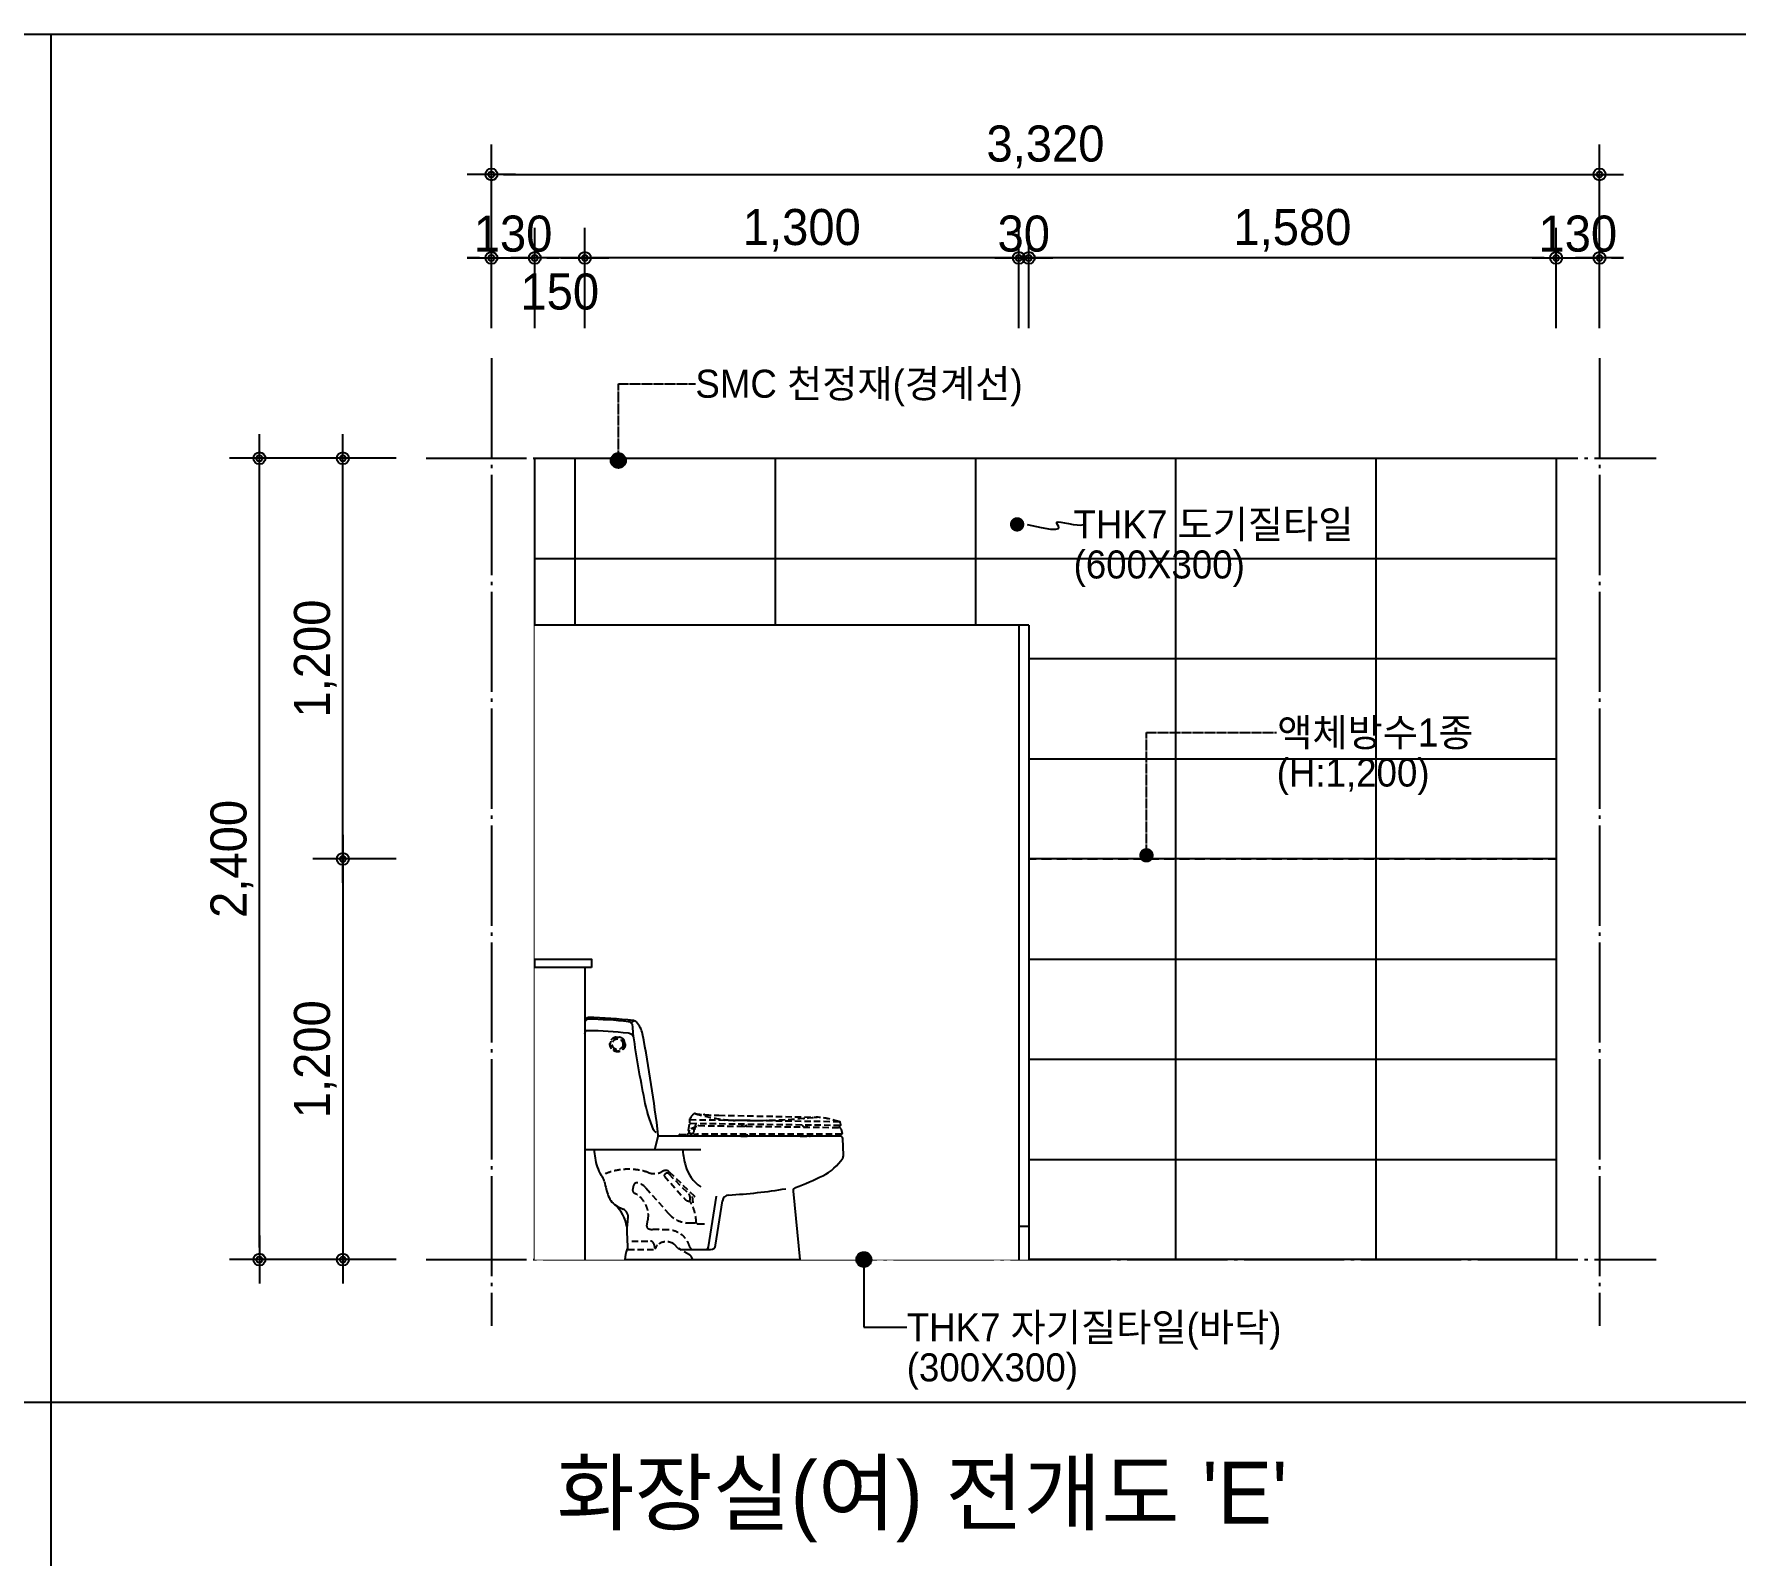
# Model space of a CAD drawing. Header units: millimetres. Extents: x 555 to 100215, y 750 to 17024.
# Drawn here: x 86965 to 92064, y 5389 to 9947 of the extents above; entities that cross this region are included whole.
import ezdxf
from ezdxf.enums import TextEntityAlignment as Align

# ---------------------------------------------------------------- set-up
doc = ezdxf.new("R2010")
doc.units = ezdxf.units.MM
doc.set_wipeout_variables(frame=1)
for name, pattern in [('CEN', [35, 30, -2, 1, -2]), ('HID', [2.3, 1.5, -0.8]), ('HIDDEN', [9.525, 6.35, -3.175])]:
    doc.linetypes.add(name, pattern=pattern)
for name, color, linetype in [('$ZCDB_AUDIT_GENERATED_600D18', 7, 'Continuous'), ('4A.TEC TEXT', 7, 'Continuous'), ('4A.TEC TEXT 2', 3, 'Continuous'), ('4A.TEC 해치 1', 9, 'Continuous'), ('6', 6, 'Continuous'), ('8ETC', 8, 'Continuous'), ('A-PIXT-6', 6, 'Continuous'), ('CEN', 1, 'CEN'), ('ELE', 7, 'Continuous'), ('SY', 1, 'Continuous'), ('WAL', 3, 'Continuous'), ('WID', 4, 'Continuous')]:
    doc.layers.add(name, color=color, linetype=linetype)
doc.styles.add('나눔고딕', font='')
doc.styles.add('돋움', font='')
doc.styles.get('나눔고딕').set_extended_font_data('Dotum')
doc.styles.get('돋움').set_extended_font_data('Dotum')
doc.dimstyles.new('DIM_600(외부치수)', dxfattribs={"dimscale": 400, "dimtxt": 3.3, "dimasz": 1, "dimexe": 2, "dimexo": 2, "dimgap": 1, "dimtad": 1, "dimdec": 0, "dimdsep": 46, "dimlunit": 6, "dimtxsty": '나눔고딕', "dimblk1": 'DIMDOT', "dimblk2": 'DIMDOT', "dimsah": 1, "dimcen": 2.5, "dimdle": 1.5, "dimclrd": 8, "dimclre": 8, "dimclrt": 3, "dimadec": 0, "dimazin": 0, "dimtfac": 1, "dimtdec": 0, "dimtix": 1, "dimtmove": 2, "dimatfit": 3, "dimldrblk": 'DIMDOT', "dimfxl": 1, "dimtvp": 1, "dimtolj": 1, "dimtzin": 0, "dimarcsym": 0})

# ---------------------------------------------------------------- blocks, each defined once
blk = doc.blocks.new('DIMDOT')
at = {"color": 0}
blk.add_line((-2, 0), (2, 0), dxfattribs=at)
for radius in [0.5, 0.25]:
    blk.add_circle((0, 0), radius, dxfattribs=at)
blk = doc.blocks.new('*D534')
at = {"layer": '$ZCDB_AUDIT_GENERATED_600D18', "color": 8, "lineweight": -2, "transparency": 16777216}
for p, q in [((88335.2, 9066.4, 0), (88335.2, 9366.4, 0)), ((88465.2, 9066.4, 0), (88465.2, 9366.4, 0)), ((88299.2, 9276.4, 0), (88263.2, 9276.4, 0)), ((88335.2, 9276.4, 0), (88465.2, 9276.4, 0)), ((88501.2, 9276.4, 0), (88537.2, 9276.4, 0))]:
    blk.add_line(p, q, dxfattribs=at)
at = {"layer": 'Defpoints', "color": 0, "transparency": 16777216}
for p in [(88465.2, 9276.4, 0), (88335.2, 8976.4, 0), (88465.2, 8976.4, 0)]:
    blk.add_point(p, dxfattribs=at)
at = {"layer": '$ZCDB_AUDIT_GENERATED_600D18', "color": 8, "lineweight": -2, "transparency": 16777216, "xscale": 36, "yscale": 36, "zscale": 36}
blk.add_blockref('DIMDOT', (88335.2, 9276.4, 0), dxfattribs=at)
at = {"layer": '$ZCDB_AUDIT_GENERATED_600D18', "color": 8, "lineweight": -2, "transparency": 16777216, "xscale": 36, "yscale": 36, "zscale": 36, "rotation": 180}
blk.add_blockref('DIMDOT', (88465.2, 9276.4, 0), dxfattribs=at)
at = {"layer": '$ZCDB_AUDIT_GENERATED_600D18', "color": 3, "transparency": 16777216, "insert": (88400.2, 9348.5, 0), "char_height": 108, "attachment_point": 5, "style": '나눔고딕'}
blk.add_mtext('\\A1;130', dxfattribs=at)
blk = doc.blocks.new('*D535')
at = {"layer": '$ZCDB_AUDIT_GENERATED_600D18', "color": 8, "lineweight": -2, "transparency": 16777216}
for p, q in [((88335.2, 9066.4), (88335.2, 9616.4)), ((91655.2, 9066.4), (91655.2, 9616.4)), ((88371.2, 9526.4), (91619.2, 9526.4))]:
    blk.add_line(p, q, dxfattribs=at)
at = {"layer": 'Defpoints', "color": 0, "transparency": 16777216}
for p in [(91655.2, 9526.4), (88335.2, 8976.4, 0), (91655.2, 8976.4, 0)]:
    blk.add_point(p, dxfattribs=at)
at = {"layer": '$ZCDB_AUDIT_GENERATED_600D18', "color": 8, "lineweight": -2, "transparency": 16777216, "xscale": 36, "yscale": 36, "zscale": 36, "rotation": 180}
blk.add_blockref('DIMDOT', (88335.2, 9526.4), dxfattribs=at)
at = {"layer": '$ZCDB_AUDIT_GENERATED_600D18', "color": 8, "lineweight": -2, "transparency": 16777216, "xscale": 36, "yscale": 36, "zscale": 36}
blk.add_blockref('DIMDOT', (91655.2, 9526.4), dxfattribs=at)
at = {"layer": '$ZCDB_AUDIT_GENERATED_600D18', "color": 3, "transparency": 16777216, "insert": (89995.2, 9608.9), "char_height": 108, "attachment_point": 5, "style": '나눔고딕'}
blk.add_mtext('\\A1;3,320', dxfattribs=at)
blk = doc.blocks.new('*D536')
at = {"layer": '$ZCDB_AUDIT_GENERATED_600D18', "color": 8, "lineweight": -2, "transparency": 16777216}
for p, q in [((88050.2, 8676.4, 0), (87550.2, 8676.4, 0)), ((87640.2, 6312.4, 0), (87640.2, 8640.4, 0)), ((88050.2, 6276.4, 0), (87550.2, 6276.4, 0))]:
    blk.add_line(p, q, dxfattribs=at)
at = {"layer": 'Defpoints', "color": 0, "transparency": 16777216}
for p in [(87640.2, 8676.4, 0), (88140.2, 8676.4, 0), (88140.2, 6276.4, 0)]:
    blk.add_point(p, dxfattribs=at)
at = {"layer": '$ZCDB_AUDIT_GENERATED_600D18', "color": 8, "lineweight": -2, "transparency": 16777216, "xscale": 36, "yscale": 36, "zscale": 36}
for p, rotation in [((87640.2, 8676.4, 0), 90), ((87640.2, 6276.4, 0), 270)]:
    blk.add_blockref('DIMDOT', p, dxfattribs=dict(at, rotation=rotation))
at = {"layer": '$ZCDB_AUDIT_GENERATED_600D18', "color": 3, "transparency": 16777216, "insert": (87557.7, 7476.4, 0), "char_height": 108, "attachment_point": 5, "rotation": 90, "style": '나눔고딕'}
blk.add_mtext('\\A1;2,400', dxfattribs=at)
blk = doc.blocks.new('*D537')
at = {"layer": '$ZCDB_AUDIT_GENERATED_600D18', "color": 8, "lineweight": -2, "transparency": 16777216}
for p, q in [((88050.2, 7476.4), (87800.2, 7476.4)), ((87890.2, 7440.4), (87890.2, 6312.4)), ((88050.2, 6276.4), (87800.2, 6276.4))]:
    blk.add_line(p, q, dxfattribs=at)
at = {"layer": 'Defpoints', "color": 0, "transparency": 16777216}
for p in [(88140.2, 7476.4, 0), (87890.2, 6276.4), (88140.2, 6276.4, 0)]:
    blk.add_point(p, dxfattribs=at)
at = {"layer": '$ZCDB_AUDIT_GENERATED_600D18', "color": 8, "lineweight": -2, "transparency": 16777216, "xscale": 36, "yscale": 36, "zscale": 36}
for p, rotation in [((87890.2, 7476.4), 90), ((87890.2, 6276.4), 270)]:
    blk.add_blockref('DIMDOT', p, dxfattribs=dict(at, rotation=rotation))
at = {"layer": '$ZCDB_AUDIT_GENERATED_600D18', "color": 3, "transparency": 16777216, "insert": (87807.7, 6876.4), "char_height": 108, "attachment_point": 5, "rotation": 90, "style": '나눔고딕'}
blk.add_mtext('\\A1;1,200', dxfattribs=at)
blk = doc.blocks.new('*D538')
at = {"layer": '$ZCDB_AUDIT_GENERATED_600D18', "color": 8, "lineweight": -2, "transparency": 16777216}
for p, q in [((88050.2, 8676.4), (87800.2, 8676.4)), ((87890.2, 7512.4), (87890.2, 8640.4)), ((88050.2, 7476.4), (87800.2, 7476.4))]:
    blk.add_line(p, q, dxfattribs=at)
at = {"layer": 'Defpoints', "color": 0, "transparency": 16777216}
for p in [(87890.2, 8676.4), (88140.2, 8676.4, 0), (88140.2, 7476.4, 0)]:
    blk.add_point(p, dxfattribs=at)
at = {"layer": '$ZCDB_AUDIT_GENERATED_600D18', "color": 8, "lineweight": -2, "transparency": 16777216, "xscale": 36, "yscale": 36, "zscale": 36}
for p, rotation in [((87890.2, 8676.4), 90), ((87890.2, 7476.4), 270)]:
    blk.add_blockref('DIMDOT', p, dxfattribs=dict(at, rotation=rotation))
at = {"layer": '$ZCDB_AUDIT_GENERATED_600D18', "color": 3, "transparency": 16777216, "insert": (87807.7, 8076.4), "char_height": 108, "attachment_point": 5, "rotation": 90, "style": '나눔고딕'}
blk.add_mtext('\\A1;1,200', dxfattribs=at)
blk = doc.blocks.new('*D539')
at = {"layer": '$ZCDB_AUDIT_GENERATED_600D18', "color": 8, "lineweight": -2, "transparency": 16777216}
for p, q in [((91525.2, 9066.4, 0), (91525.2, 9366.4, 0)), ((91655.2, 9066.4, 0), (91655.2, 9366.4, 0)), ((91489.2, 9276.4, 0), (91453.2, 9276.4, 0)), ((91525.2, 9276.4, 0), (91655.2, 9276.4, 0)), ((91691.2, 9276.4, 0), (91727.2, 9276.4, 0))]:
    blk.add_line(p, q, dxfattribs=at)
at = {"layer": 'Defpoints', "color": 0, "transparency": 16777216}
for p in [(91655.2, 9276.4, 0), (91525.2, 8976.4, 0), (91655.2, 8976.4, 0)]:
    blk.add_point(p, dxfattribs=at)
at = {"layer": '$ZCDB_AUDIT_GENERATED_600D18', "color": 8, "lineweight": -2, "transparency": 16777216, "xscale": 36, "yscale": 36, "zscale": 36}
blk.add_blockref('DIMDOT', (91525.2, 9276.4, 0), dxfattribs=at)
at = {"layer": '$ZCDB_AUDIT_GENERATED_600D18', "color": 8, "lineweight": -2, "transparency": 16777216, "xscale": 36, "yscale": 36, "zscale": 36, "rotation": 180}
blk.add_blockref('DIMDOT', (91655.2, 9276.4, 0), dxfattribs=at)
at = {"layer": '$ZCDB_AUDIT_GENERATED_600D18', "color": 3, "transparency": 16777216, "insert": (91590.2, 9348.5, 0), "char_height": 108, "attachment_point": 5, "style": '나눔고딕'}
blk.add_mtext('\\A1;130', dxfattribs=at)
blk = doc.blocks.new('A$C6DEC5777')
at = {"layer": '8ETC', "linetype": 'HIDDEN', "ltscale": 3}
for p, q in [((136.1, 716.1), (130.9, 712.9)), ((147, 714.3), (139.8, 710)), ((311.1, 387.1), (315, 421.3)), ((762.6, 412.5), (317.1, 418.2)), ((331.9, 407), (327.9, 384.6)), ((236.2, 265.5), (228.7, 262.1)), ((251.4, 256.8), (312.1, 196)), ((252.9, 262.7), (327.7, 190.6)), ((183, 214.5), (251.9, 136.9)), ((238.4, 250), (298.4, 182.5)), ((315, 189), (315, 177.7)), ((321.5, 188.7), (324.3, 159.8)), ((186.1, 100), (189.3, 119)), ((311.8, 110), (332, 110)), ((339.1, 107), (363.1, 107)), ((206.6, 47), (208.4, 38)), ((278, 35.3), (269.2, 44.5)), ((314.1, 13.9), (281.3, 32.7)), ((324, 0), (319.9, 7.8))]:
    blk.add_line(p, q, dxfattribs=at)
for points in [[(315, 420.4, -0.136046), (316, 424.1, -0.073653), (325.3, 435.4, -0.222677), (331, 437.1, 0.035154), (401, 432.2), (696.5, 426.5, -0.024956), (699.5, 426.4, -0.05308), (761.7, 413.4, -0.259045), (765, 409.8), (766.4, 404, -0.487928), (764.5, 401.5), (317, 407.2, -0.414214), (315, 409.2)], [(310.5, 370), (282.5, 370), (282.5, 373.5, -0.414214), (284, 375), (304.7, 375, 0.462253), (312.6, 384.3, -1.826012), (324.2, 379.3)]]:
    blk.add_lwpolyline(points, format="xyb", close=True, dxfattribs=at)
for points in [[(696.5, 426.5, 0.02483), (693.5, 426.4, -0.02483), (495.2, 416.5), (450.9, 416.5, -0.061374), (331.7, 437, 0.02583), (331, 437.1)], [(317.3, 392.5), (339.7, 401, -0.09435), (340.8, 401.2), (761.3, 395.6, -0.332078), (767.9, 390.5), (771.4, 378, -0.497245), (769.5, 375.5), (335.5, 375.5)], [(467.1, 375.5), (467.1, 371.5, 0.414214), (469.1, 369.5), (484.5, 369.5, 0.414214), (486.5, 371.5), (486.5, 375.5)], [(644.2, 375.5), (644.2, 371.5, 0.414214), (646.2, 369.5), (673.6, 369.5, 0.414214), (675.6, 371.5), (675.6, 375.5)], [(129.3, 30), (211.4, 30, 0.31528)]]:
    blk.add_lwpolyline(points, format="xyb", dxfattribs=at)
for points in [[(318.4, 377.7), (335.4, 375.5)], [(140.7, 55), (196.8, 55)]]:
    blk.add_lwpolyline(points, dxfattribs=at)
for radius in [23, 21.3, 16]:
    blk.add_circle((98.2, 645), radius, dxfattribs=at)
for centre, radius, start, end in [((319.5, 386.1), 8.5, 173.3354, 349.6547), ((477.4, 408), 8.6, 198.35, 340.195), ((659.6, 405.5), 8.54, 197.2522, 341.2928), ((130.7, 88.1), 182.5, 70.6462, 114.7539), ((207.7, 307.5), 50, 250.6462, 294.8095), ((242.5, 251.9), 15, 46.0449, 114.8095), ((315, 175), 110, 131.728, 133.9964), ((246.5, 251.9), 7, 44.9552, 131.728), ((222.6, 199), 80, 162.5234, 172.9351), ((153.2, 207.6), 10, 172.9351, 243.5863), ((155.9, 220), 10, 75.1324, 162.5234), ((145.6, 181.3), 50, 41.5991, 75.1324), ((240.7, 252), 3, 133.9964, 221.5991), ((115.4, 131.5), 75, 350.4385, 63.5863), ((317, 199), 24.9, 221.5991, 256.7923), ((312, 177.7), 3, 256.7923, 0), ((305, 189), 10, 0, 44.9552), ((194.3, 104.8), 140, 2.5578, 29.82), ((389.8, 255), 89.5, 226.0449, 227.7314), ((311.8, 190), 80, 221.5991, 270), ((332, 105), 5, 44.427, 90), ((339.1, 112), 5, 224.427, 270), ((193, 99), 7, 172.2472, 247.9106), ((203.6, 125), 35, 247.9106, 268.0444), ((196.8, 45), 10, 11.3099, 90), ((115.6, -4224.8), 4315.7, 88.2011, 88.8474), ((244.2, 13.3), 40.1, 55.7311, 133.1138), ((247.3, 18.9), 70, 15.3286, 86.9482), ((218.2, 40), 10, 191.3099, 230.472), ((227.1, 31.6), 15.1, 133.1138, 168.419), ((258.3, 34), 15.1, 43.9955, 55.7311), ((288.9, 45.8), 15.1, 223.9955, 240.0347), ((306.6, 0.8), 15.1, 27.7781, 60.0347), ((324.5, 40), 10, 195.3286, 270)]:
    blk.add_arc(centre, radius, start, end, dxfattribs=at)
for p in [(317.2, 425.9), (357.2, 434.1), (656.4, 423), (725.8, 422.5), (763.6, 412.2), (764.5, 401.5), (766.2, 402.5)]:
    blk.add_point(p, dxfattribs=at)
at = {"layer": 'A-PIXT-6'}
for p, q in [((50.6, 249.5), (52.8, 246.8)), ((371, 38.6), (394.2, 189.6)), ((391.9, 42.9), (412.4, 176.4)), ((129.3, 38.7), (126.4, 81.8)), ((121.9, 15.3), (120, 0)), ((120, 0), (324, 0)), ((286.1, 30), (377, 30))]:
    blk.add_line(p, q, dxfattribs=at)
blk.add_lwpolyline([(154.5, 711.1, 0.172692), (145.5, 715.6, 0.027576), (10.4, 725, 0.426364), (0, 715), (0, 330), (210, 330), (219.7, 368.8, 0.098054), (219.9, 372.7, 0.01866), (172.8, 675.9, 0.144811)], format="xyb", close=True, dxfattribs=at)
for points in [[(214, 380.4, -0.195307), (206.1, 388.5, -0.04756), (178.7, 479.3, -0.013861), (146, 670.3, -0.033975), (144, 697.4, 0.381887), (130.7, 712.3, 0.024908), (10.1, 720, 0.41819), (0, 710)], [(0, 676.6, -0.41819), (10.1, 686.6, -0.024679), (129.5, 679, -0.238447), (144.6, 669.1, -0.24667)], [(324, 0), (645, 0), (625.2, 205.3, -0.336673), (631.5, 215.5, 0.022035), (713.1, 251.2, 0.134646), (772.6, 303.8, 0.156875), (775, 312.6), (772.8, 362.3, 0.401582), (764.8, 370), (223.9, 370, 0.344151), (219.1, 366.2)], [(210.3, 331.2, 0.487928), (211.3, 330), (347.4, 330)]]:
    blk.add_lwpolyline(points, format="xyb", dxfattribs=at)
for centre, radius, start, end in [((1001.9, 451.2), 982.3, 187.0935, 188.6077), ((585.3, 357.2), 293.6, 186.0613, 194.9047), ((178.9, 326.6), 150, 188.6077, 209.6827), ((407.8, 310), 110, 194.9709, 236.5702), ((66, 262.3), 20, 209.6827, 219.4725), ((29.7, 227.7), 30, 10.0207, 39.4725), ((305.4, 276.4), 250, 190.0207, 199.9407), ((340.2, 1807), 1616.2, 273.2223, 279.3303), ((126.8, 211.6), 60, 199.9407, 241.6105), ((11.3, 79.1), 116.3, 9.1573, 47.4641), ((217.1, 378.8), 250, 241.6105, 245.8858), ((432.2, 173.4), 20, 93.2223, 171.2474), ((104.8, 127.8), 25, 348.1215, 65.8858), ((276, 91.7), 150, 168.1215, 183.8196), ((156.6, 11), 35, 147.8266, 173.0289), ((114.3, 37.7), 15, 327.8266, 3.8196), ((361.1, 40), 10, 270, 351.7659), ((377, 45), 15, 270, 351.7659)]:
    blk.add_arc(centre, radius, start, end, dxfattribs=at)
blk = doc.blocks.new('*D530')
at = {"layer": '$ZCDB_AUDIT_GENERATED_600D18', "color": 8, "lineweight": -2, "transparency": 16777216}
for p, q in [((89945.2, 9066.4, 0), (89945.2, 9366.4, 0)), ((91525.2, 9066.4, 0), (91525.2, 9366.4, 0)), ((91489.2, 9276.4, 0), (89981.2, 9276.4, 0))]:
    blk.add_line(p, q, dxfattribs=at)
at = {"layer": 'Defpoints', "color": 0, "transparency": 16777216}
for p in [(89945.2, 9276.4, 0), (89945.2, 8976.4, 0), (91525.2, 8976.4, 0)]:
    blk.add_point(p, dxfattribs=at)
at = {"layer": '$ZCDB_AUDIT_GENERATED_600D18', "color": 8, "lineweight": -2, "transparency": 16777216, "xscale": 36, "yscale": 36, "zscale": 36, "rotation": 180}
blk.add_blockref('DIMDOT', (89945.2, 9276.4, 0), dxfattribs=at)
at = {"layer": '$ZCDB_AUDIT_GENERATED_600D18', "color": 8, "lineweight": -2, "transparency": 16777216, "xscale": 36, "yscale": 36, "zscale": 36}
blk.add_blockref('DIMDOT', (91525.2, 9276.4, 0), dxfattribs=at)
at = {"layer": '$ZCDB_AUDIT_GENERATED_600D18', "color": 3, "transparency": 16777216, "insert": (90735.2, 9358.9, 0), "char_height": 108, "attachment_point": 5, "style": '나눔고딕'}
blk.add_mtext('\\A1;1,580', dxfattribs=at)
blk = doc.blocks.new('*D531')
at = {"layer": '$ZCDB_AUDIT_GENERATED_600D18', "color": 8, "lineweight": -2, "transparency": 16777216}
for p, q in [((89915.2, 9066.4, 0), (89915.2, 9366.4, 0)), ((89945.2, 9066.4, 0), (89945.2, 9366.4, 0)), ((89879.2, 9276.4, 0), (89843.2, 9276.4, 0)), ((89915.2, 9276.4, 0), (89945.2, 9276.4, 0)), ((89981.2, 9276.4, 0), (90017.2, 9276.4, 0))]:
    blk.add_line(p, q, dxfattribs=at)
at = {"layer": 'Defpoints', "color": 0, "transparency": 16777216}
for p in [(89945.2, 9276.4, 0), (89915.2, 8976.4, 0), (89945.2, 8976.4, 0)]:
    blk.add_point(p, dxfattribs=at)
at = {"layer": '$ZCDB_AUDIT_GENERATED_600D18', "color": 8, "lineweight": -2, "transparency": 16777216, "xscale": 36, "yscale": 36, "zscale": 36}
blk.add_blockref('DIMDOT', (89915.2, 9276.4, 0), dxfattribs=at)
at = {"layer": '$ZCDB_AUDIT_GENERATED_600D18', "color": 8, "lineweight": -2, "transparency": 16777216, "xscale": 36, "yscale": 36, "zscale": 36, "rotation": 180}
blk.add_blockref('DIMDOT', (89945.2, 9276.4, 0), dxfattribs=at)
at = {"layer": '$ZCDB_AUDIT_GENERATED_600D18', "color": 3, "transparency": 16777216, "insert": (89930.2, 9348.5, 0), "char_height": 108, "attachment_point": 5, "style": '나눔고딕'}
blk.add_mtext('\\A1;30', dxfattribs=at)
blk = doc.blocks.new('*D532')
at = {"layer": '$ZCDB_AUDIT_GENERATED_600D18', "color": 8, "lineweight": -2, "transparency": 16777216}
for p, q in [((88465.2, 9066.4, 0), (88465.2, 9366.4, 0)), ((88615.2, 9066.4, 0), (88615.2, 9366.4, 0)), ((88579.2, 9276.4, 0), (88501.2, 9276.4, 0))]:
    blk.add_line(p, q, dxfattribs=at)
at = {"layer": 'Defpoints', "color": 0, "transparency": 16777216}
for p in [(88465.2, 9276.4, 0), (88465.2, 8976.4, 0), (88615.2, 8976.4, 0)]:
    blk.add_point(p, dxfattribs=at)
at = {"layer": '$ZCDB_AUDIT_GENERATED_600D18', "color": 8, "lineweight": -2, "transparency": 16777216, "xscale": 36, "yscale": 36, "zscale": 36, "rotation": 180}
blk.add_blockref('DIMDOT', (88465.2, 9276.4, 0), dxfattribs=at)
at = {"layer": '$ZCDB_AUDIT_GENERATED_600D18', "color": 8, "lineweight": -2, "transparency": 16777216, "xscale": 36, "yscale": 36, "zscale": 36}
blk.add_blockref('DIMDOT', (88615.2, 9276.4, 0), dxfattribs=at)
at = {"layer": '$ZCDB_AUDIT_GENERATED_600D18', "color": 3, "transparency": 16777216, "insert": (88540.2, 9175, 0), "char_height": 108, "attachment_point": 5, "style": '나눔고딕'}
blk.add_mtext('\\A1;150', dxfattribs=at)
blk = doc.blocks.new('*D533')
at = {"layer": '$ZCDB_AUDIT_GENERATED_600D18', "color": 8, "lineweight": -2, "transparency": 16777216}
for p, q in [((88615.2, 9066.4, 0), (88615.2, 9366.4, 0)), ((89915.2, 9066.4, 0), (89915.2, 9366.4, 0)), ((89879.2, 9276.4, 0), (88651.2, 9276.4, 0))]:
    blk.add_line(p, q, dxfattribs=at)
at = {"layer": 'Defpoints', "color": 0, "transparency": 16777216}
for p in [(88615.2, 9276.4, 0), (88615.2, 8976.4, 0), (89915.2, 8976.4, 0)]:
    blk.add_point(p, dxfattribs=at)
at = {"layer": '$ZCDB_AUDIT_GENERATED_600D18', "color": 8, "lineweight": -2, "transparency": 16777216, "xscale": 36, "yscale": 36, "zscale": 36, "rotation": 180}
blk.add_blockref('DIMDOT', (88615.2, 9276.4, 0), dxfattribs=at)
at = {"layer": '$ZCDB_AUDIT_GENERATED_600D18', "color": 8, "lineweight": -2, "transparency": 16777216, "xscale": 36, "yscale": 36, "zscale": 36}
blk.add_blockref('DIMDOT', (89915.2, 9276.4, 0), dxfattribs=at)
at = {"layer": '$ZCDB_AUDIT_GENERATED_600D18', "color": 3, "transparency": 16777216, "insert": (89265.2, 9358.9, 0), "char_height": 108, "attachment_point": 5, "style": '나눔고딕'}
blk.add_mtext('\\A1;1,300', dxfattribs=at)

msp = doc.modelspace()

# ---------------------------------------------------------------- hatches: boundary and pattern name
at = {"layer": 'SY', "ltscale": 0.05}
h = msp.add_hatch(color=256, dxfattribs=at)
edge = h.paths.add_edge_path()
edge.add_arc((88715.65, 8669.53), 22.53, -630, -270, ccw=False)

# ---------------------------------------------------------------- linework, layer by layer
at = {"color": 3}
for p, q in [((76155, 9946.87), (97875, 9946.87)), ((87015, 9946.87), (87015, 750))]:
    msp.add_line(p, q, dxfattribs=at)
at = {"color": 8}
for p, q in [((88585.22, 8676.39, 0), (88585.22, 6276.39, 0)), ((89185.22, 8676.39, 0), (89185.22, 6276.39, 0)), ((89785.22, 8676.39, 0), (89785.22, 6276.39, 0)), ((90385.22, 8676.39, 0), (90385.22, 6276.39, 0)), ((90985.22, 8676.39, 0), (90985.22, 6276.39, 0)), ((88465.22, 8376.39, 0), (91525.22, 8376.39, 0)), ((88465.22, 8076.39, 0), (91525.22, 8076.39, 0)), ((88465.22, 7776.39, 0), (91525.22, 7776.39, 0)), ((91525.22, 7476.39, 0), (88465.22, 7476.39, 0)), ((88465.22, 7176.39, 0), (91525.22, 7176.39, 0)), ((88465.22, 6876.39, 0), (91525.22, 6876.39, 0)), ((88465.22, 6576.39, 0), (91525.22, 6576.39, 0))]:
    msp.add_line(p, q, dxfattribs=at)
at = {"color": 4}
msp.add_line((97875, 5848.44), (76155, 5848.44), dxfattribs=at)
at = {"layer": 'CEN', "ltscale": 10}
for p, q in [((88335.22, 8976.39, 0), (88335.22, 6078.39, 0)), ((91655.22, 8976.39, 0), (91655.22, 6078.39, 0)), ((88140.22, 8676.39, 0), (91825.22, 8676.39, 0)), ((88140.22, 6276.39, 0), (91825.22, 6276.39, 0))]:
    msp.add_line(p, q, dxfattribs=at)
at = {"layer": 'CEN', "elevation": 0}
for points in [[(88715.65, 8669.53), (88715.65, 8899.56), (88946.42, 8899.56)], [(90297.83, 7487.17), (90297.83, 7855.06), (90687.89, 7855.06)]]:
    msp.add_lwpolyline(points, dxfattribs=at)
at = {"layer": 'SY', "ltscale": 0.05}
msp.add_line((89451.41, 6073.65, 0), (89579.63, 6073.65, 0), dxfattribs=at)
at = {"layer": 'SY', "ltscale": 0.05, "const_width": 21.52, "elevation": 0}
for points in [[(89899.63, 8478.31, -1), (89921.15, 8478.31, -1)], [(90308.59, 7487.17, 1), (90287.07, 7487.17, 1)]]:
    msp.add_lwpolyline(points, format="xyb", close=True, dxfattribs=at)
at = {"layer": 'SY', "ltscale": 0.05}
msp.add_lwpolyline([(89940.39, 8478.31), (89982.89, 8468.61), (90010.76, 8464.14), (90026.85, 8463.78), (90033.96, 8466.42), (90034.92, 8470.94), (90032.57, 8476.23), (90029.72, 8481.18), (90029.2, 8484.66), (90033.17, 8485.86), (90041.16, 8485.15), (90052.02, 8483.21), (90064.62, 8480.69), (90077.81, 8478.28), (90090.46, 8476.63), (90101.42, 8476.42), (90109.55, 8478.31)], dxfattribs=at)
msp.add_circle((88715.65, 8669.53, 0), 22.53, dxfattribs=at)
at = {"layer": 'WAL', "elevation": 0}
for points in [[(88465.22, 8676.39), (91525.22, 8676.39), (91525.22, 6276.39), (88465.22, 6276.39)], [(88465.22, 6276.39), (88465.22, 8676.39)]]:
    msp.add_lwpolyline(points, dxfattribs=at)
at = {"layer": 'WID', "linetype": 'HID', "ltscale": 20}
msp.add_line((88465.22, 7476.39, 0), (91525.22, 7476.39, 0), dxfattribs=at)

# ---------------------------------------------------------------- texts
at = {"layer": '4A.TEC TEXT', "style": '돋움'}
for s, p in [('SMC 천정재(경계선)', (88946.42, 8899.56, 0)), ('THK7 도기질타일', (90079.55, 8478.31, 0)), ('(600X300)', (90079.55, 8358.31, 0)), ('액체방수1종', (90689.49, 7855.06, 0)), ('(H:1,200)', (90688.01, 7735.06, 0)), ('THK7 자기질타일(바닥)', (89579.63, 6073.65, 0)), ('(300X300)', (89579.63, 5953.65, 0))]:
    msp.add_text(s, height=84, dxfattribs=at).set_placement(p, align=Align.MIDDLE_LEFT)
at = {"layer": '4A.TEC TEXT 2', "color": 3, "style": '나눔고딕'}
msp.add_text("화장실(여) 전개도 'E'", height=186.3, dxfattribs=at).set_placement((89625.51, 5578.3), align=Align.MIDDLE_CENTER)

# ---------------------------------------------------------------- dimensions: what is measured, and where the dimension line sits
at = {"layer": '$ZCDB_AUDIT_GENERATED_600D18'}
for base, p1, p2, picture, middle in [((91655.22, 9526.39, 0), (88335.22, 8976.39, 0), (91655.22, 8976.39, 0), '*D535', (89995.22, 9608.86, 0)), ((88465.22, 9276.39, 0), (88335.22, 8976.39, 0), (88465.22, 8976.39, 0), '*D534', (88400.22, 9348.46, 0)), ((91655.22, 9276.39, 0), (91525.22, 8976.39, 0), (91655.22, 8976.39, 0), '*D539', (91590.22, 9348.46, 0))]:
    dim = msp.add_linear_dim(base=base, p1=p1, p2=p2, dimstyle='DIM_600(외부치수)', override={"dimscale": 300, "dimtxt": 0.36, "dimasz": 0.12, "dimexe": 0.3, "dimexo": 0.3, "dimgap": 0.06, "dimdec": 1, "dimblk1": 'DIMDOT', "dimblk2": 'DIMDOT', "dimdle": 0.06}, dxfattribs=at)
    dim.commit()
    dim.dimension.update_dxf_attribs({"geometry": picture, "text_midpoint": middle})
for base, p1, p2, angle, picture, middle in [((88615.22, 9276.39, 0), (89915.22, 8976.39, 0), (88615.22, 8976.39, 0), 180, '*D533', (89265.22, 9358.86, 0)), ((89945.22, 9276.39, 0), (89915.22, 8976.39, 0), (89945.22, 8976.39, 0), 0, '*D531', (89930.22, 9348.46, 0)), ((89945.22, 9276.39, 0), (91525.22, 8976.39, 0), (89945.22, 8976.39, 0), 180, '*D530', (90735.22, 9358.86, 0))]:
    dim = msp.add_linear_dim(base=base, p1=p1, p2=p2, angle=angle, dimstyle='DIM_600(외부치수)', override={"dimscale": 300, "dimtxt": 0.36, "dimasz": 0.12, "dimexe": 0.3, "dimexo": 0.3, "dimgap": 0.06, "dimdec": 1, "dimblk1": 'DIMDOT', "dimblk2": 'DIMDOT', "dimdle": 0.06}, dxfattribs=at)
    dim.commit()
    dim.dimension.update_dxf_attribs({"geometry": picture, "text_midpoint": middle})
dim = msp.add_linear_dim(base=(88465.22, 9276.39, 0), p1=(88615.22, 8976.39, 0), p2=(88465.22, 8976.39, 0), angle=180, dimstyle='DIM_600(외부치수)', override={"dimscale": 300, "dimtxt": 0.36, "dimasz": 0.12, "dimexe": 0.3, "dimexo": 0.3, "dimgap": 0.06, "dimdec": 1, "dimdle": 0.06}, dxfattribs=at)
dim.commit()
dim.dimension.update_dxf_attribs({"geometry": '*D532', "text_midpoint": (88540.22, 9174.99, 0), "dimtype": 160})
for p1, p2, distance, picture, middle in [((88140.22, 6276.39, 0), (88140.22, 8676.39, 0), 500, '*D536', (87557.75, 7476.39, 0)), ((88140.22, 7476.39, 0), (88140.22, 8676.39, 0), 250, '*D538', (87807.75, 8076.39, 0)), ((88140.22, 7476.39, 0), (88140.22, 6276.39, 0), -250, '*D537', (87807.75, 6876.39, 0))]:
    dim = msp.add_aligned_dim(p1=p1, p2=p2, distance=distance, dimstyle='DIM_600(외부치수)', override={"dimscale": 300, "dimtxt": 0.36, "dimasz": 0.12, "dimexe": 0.3, "dimexo": 0.3, "dimgap": 0.06, "dimdec": 1, "dimblk1": 'DIMDOT', "dimblk2": 'DIMDOT', "dimdle": 0.06}, dxfattribs=at)
    dim.commit()
    dim.dimension.update_dxf_attribs({"geometry": picture, "text_midpoint": middle})

# ---------------------------------------------------------------- next in the draw order: wipeouts: each hides what was drawn before it
msp.add_wipeout([(89945.22, 6276.39), (89945.22, 8176.39), (88465.22, 8176.39), (88465.22, 6276.39)]).translate(0, 0, 0).dxf.layer = '4A.TEC 해치 1'

# ---------------------------------------------------------------- next in the draw order: hatches: boundary and pattern name
at = {"layer": 'SY', "ltscale": 0.05}
h = msp.add_hatch(color=256, dxfattribs=at)
edge = h.paths.add_edge_path()
edge.add_arc((89451.41, 6276.47), 22.53, -360, 0, ccw=False)

# ---------------------------------------------------------------- next in the draw order: linework, layer by layer
at = {"color": 252}
for p, q in [((89915.22, 6376.39, 0), (89915.22, 6276.39, 0)), ((89915.22, 6376.39, 0), (89915.22, 6276.39, 0)), ((89945.22, 6376.39, 0), (89945.22, 6276.39, 0)), ((89945.22, 6376.39, 0), (89945.22, 6276.39, 0))]:
    msp.add_line(p, q, dxfattribs=at)
at = {"layer": 'ELE', "color": 6}
for p, q in [((89945.22, 8176.39, 0), (88465.22, 8176.39, 0)), ((89915.22, 8176.39, 0), (89915.22, 6376.39, 0)), ((89945.22, 8176.39, 0), (89945.22, 6376.39, 0)), ((88615.22, 7151.39, 0), (88615.22, 6276.39, 0)), ((89915.22, 6376.39, 0), (89945.22, 6376.39, 0)), ((89915.22, 6376.39, 0), (89945.22, 6376.39, 0))]:
    msp.add_line(p, q, dxfattribs=at)
at = {"layer": 'ELE', "color": 6, "elevation": 0}
msp.add_lwpolyline([(88635.22, 7151.39), (88465.22, 7151.39), (88465.22, 7176.39), (88635.22, 7176.39)], close=True, dxfattribs=at)
at = {"layer": 'SY', "ltscale": 0.05}
msp.add_line((89451.41, 6276.47, 0), (89451.41, 6073.65, 0), dxfattribs=at)
msp.add_circle((89451.41, 6276.47, 0), 22.53, dxfattribs=at)

# ---------------------------------------------------------------- next in the draw order: block references
at = {"layer": '6'}
msp.add_blockref('A$C6DEC5777', (88615.22, 6276.39, 0), dxfattribs=at)

doc.saveas('drawing.dxf')
